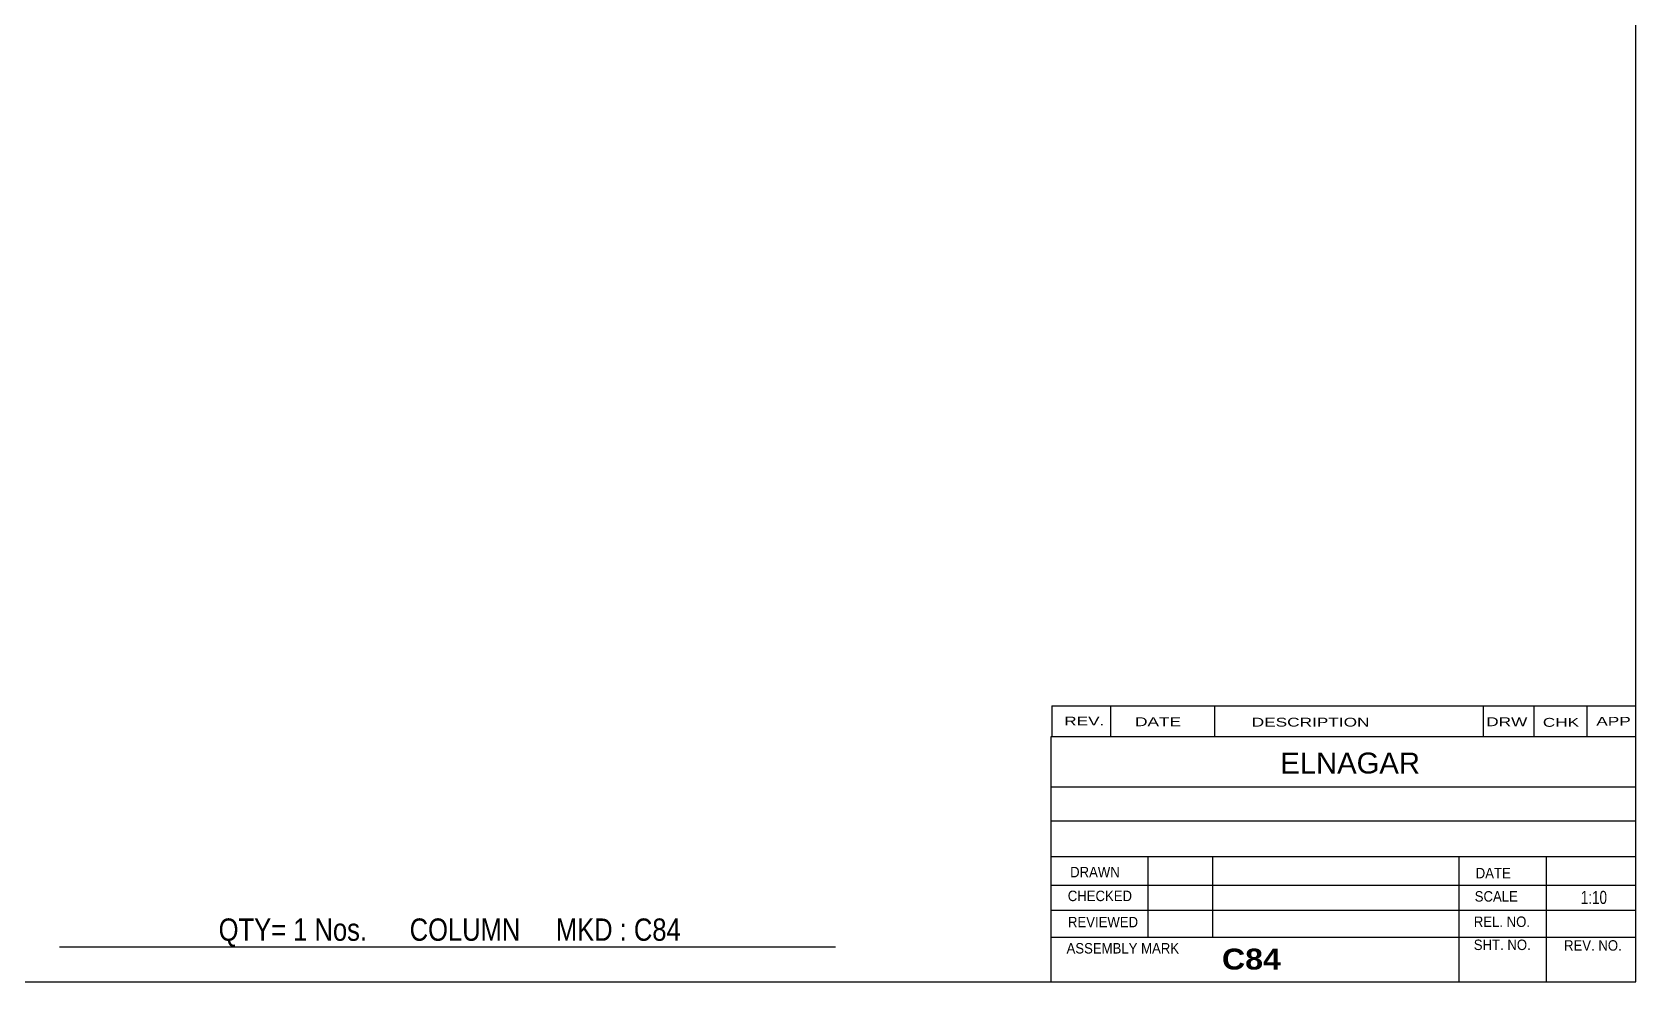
# Model space of a CAD drawing. Header units: millimetres. Extents: x -327 to 86, y -167 to 120.
# Drawn here: x -154.6 to 85.7, y -166.9 to -24.6 of the extents above; entities that cross this region are included whole.
import ezdxf

# ---------------------------------------------------------------- set-up
doc = ezdxf.new("R2010")
doc.units = ezdxf.units.MM
doc.styles.add('Arial', font='ARIAL.TTF', dxfattribs={"height": 0.2})
doc.styles.add('Arial Bold', font='ARIALBD.TTF', dxfattribs={"height": 0.2})
doc.styles.add('Arial Narrow', font='ARIALN.TTF', dxfattribs={"height": 0.2})

# ---------------------------------------------------------------- blocks, each defined once
blk = doc.blocks.new('Unknown-622253932-1209')
at = {"color": 5, "linetype": 'Continuous'}
for p, q in [((85.66, -166.95), (85.66, 120.05)), ((-324.34, -166.95), (85.66, -166.95))]:
    blk.add_line(p, q, dxfattribs=at)
blk = doc.blocks.new('CBS_REVISION-622253932-16039')
at = {"color": 7, "linetype": 'Continuous'}
for p, q in [((-1.85, -125.56), (-1.85, -130.19)), ((-1.85, -125.57), (85.65, -125.57)), ((6.95, -125.57), (6.95, -130.19)), ((22.54, -125.56), (22.54, -130.13)), ((62.8, -125.57), (62.8, -130.19)), ((70.34, -125.56), (70.34, -130.19)), ((78.29, -125.57), (78.29, -130.19)), ((-1.85, -130.19), (85.65, -130.19))]:
    blk.add_line(p, q, dxfattribs=at)
at = {"color": 7, "style": 'Arial Narrow', "width": 1.7}
for s, height, p in [('REV.', 1.326, (0.01, -128.52)), ('DATE', 1.326, (10.63, -128.63)), ('DRW', 1.326, (63.23, -128.63)), ('APP', 1.326, (79.72, -128.56)), ('DESCRIPTION', 1.3257, (28.11, -128.69)), ('CHK', 1.326, (71.71, -128.72))]:
    blk.add_text(s, height=height, dxfattribs=at).set_placement(p)
blk = doc.blocks.new('CBS_CALLOFF-622253932-16037')
at = {"color": 7, "linetype": 'Continuous'}
blk.add_line((-150.46, -161.68), (-34.23, -161.7), dxfattribs=at)
at = {"color": 3, "linetype": 'Continuous', "style": 'Arial Narrow'}
blk.add_text('QTY= 1 Nos.      COLUMN     MKD : C84', height=3.3405, dxfattribs=at).set_placement((-126.64, -160.78))
blk = doc.blocks.new('CBS_NAME_BLOG-622253932-16038')
at = {"color": 7, "linetype": 'Continuous'}
for p, q in [((-1.93, -166.9), (-1.94, -130.2)), ((-1.93, -130.19), (85.58, -130.19)), ((-1.93, -137.73), (85.58, -137.73)), ((-1.86, -142.79), (85.66, -142.79)), ((-1.93, -148.16), (85.58, -148.16)), ((12.59, -160.26), (12.59, -148.16)), ((22.27, -160.24), (22.27, -148.17)), ((59.19, -166.9), (59.19, -148.17)), ((72.24, -166.9), (72.24, -148.16)), ((-1.93, -152.46), (85.66, -152.44)), ((-1.93, -156.2), (85.58, -156.2)), ((-1.93, -160.25), (85.58, -160.25)), ((-1.94, -166.95), (85.66, -166.95))]:
    blk.add_line(p, q, dxfattribs=at)
at = {"color": 3, "linetype": 'Continuous', "style": 'Arial'}
blk.add_text('ELNAGAR', height=3.133, dxfattribs=at).set_placement((32.39, -135.72))
at = {"color": 3, "linetype": 'Continuous'}
for s, height, style, width, p in [('DRAWN', 1.566, 'Arial', 0.9, (0.9, -151.27)), ('DATE', 1.566, 'Arial', 0.9, (61.66, -151.43)), ('CHECKED', 1.566, 'Arial', 0.9, (0.55, -154.84)), ('SCALE', 1.566, 'Arial', 0.9, (61.51, -154.91)), ('1:10', 1.957, 'Arial Narrow', 0.9, (77.4, -155.26)), ('REVIEWED', 1.566, 'Arial', 0.9, (0.58, -158.76)), ('REL. NO.', 1.566, 'Arial', 0.9, (61.37, -158.71)), ('SHT. NO.', 1.566, 'Arial', 0.9, (61.37, -162.17)), ('REV. NO.', 1.566, 'Arial', 0.9, (74.89, -162.26)), ('ASSEMBLY MARK', 1.5663, 'Arial', 0.9, (0.37, -162.69)), ('C84', 3.131, 'Arial Bold', 1.1, (23.65, -165.09))]:
    blk.add_text(s, height=height, dxfattribs=dict(at, style=style, width=width)).set_placement(p)

msp = doc.modelspace()

# ---------------------------------------------------------------- block references
for name in ['Unknown-622253932-1209', 'CBS_REVISION-622253932-16039', 'CBS_NAME_BLOG-622253932-16038', 'CBS_CALLOFF-622253932-16037']:
    msp.add_blockref(name, (0, 0))

doc.saveas('drawing.dxf')
